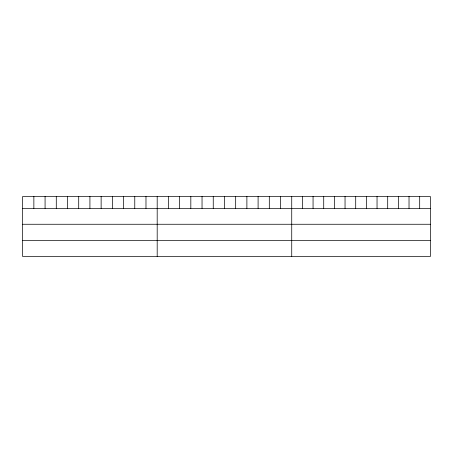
<?xml version="1.0" encoding="UTF-8"?>
<svg xmlns="http://www.w3.org/2000/svg" width="453" height="453" viewBox="0 0 453 453"><rect width="100%" height="100%" fill="white"/><g stroke="black" fill="none" stroke-linecap="round" stroke-linejoin="round"><path stroke-width="0.68" d="M430.35 208.38L430.35 256.511L22.65 256.511L22.65 196.489L430.35 196.489L430.35 208.38L22.65 208.38M22.65 224.263L430.35 224.263M22.65 240.628L430.35 240.628M419.688 196.489L419.688 208.38M409.025 196.489L409.025 208.38M398.363 196.489L398.363 208.38M387.7 196.489L387.7 208.38M377.038 196.489L377.038 208.38M366.375 196.489L366.375 208.38M355.707 196.489L355.707 208.38M345.044 196.489L345.044 208.38M334.382 196.489L334.382 208.38M323.719 196.489L323.719 208.38M313.057 196.489L313.057 208.38M302.394 196.489L302.394 208.38M291.732 196.489L291.732 256.511M280.52 196.489L280.52 208.38M269.309 196.489L269.309 208.38M258.097 196.489L258.097 208.38M246.885 196.489L246.885 208.38M235.673 196.489L235.673 208.38M224.462 196.489L224.462 208.38M213.25 196.489L213.25 208.38M202.038 196.489L202.038 208.38M190.826 196.489L190.826 208.38M179.614 196.489L179.614 208.38M168.403 196.489L168.403 208.38M157.191 196.489L157.191 256.511M145.979 196.489L145.979 208.38M134.768 196.489L134.768 208.38M123.556 196.489L123.556 208.38M112.344 196.489L112.344 208.38M101.132 196.489L101.132 208.38M89.921 196.489L89.921 208.38M78.709 196.489L78.709 208.38M67.497 196.489L67.497 208.38M56.285 196.489L56.285 208.38M45.074 196.489L45.074 208.38M33.862 196.489L33.862 208.38"/></g></svg>
